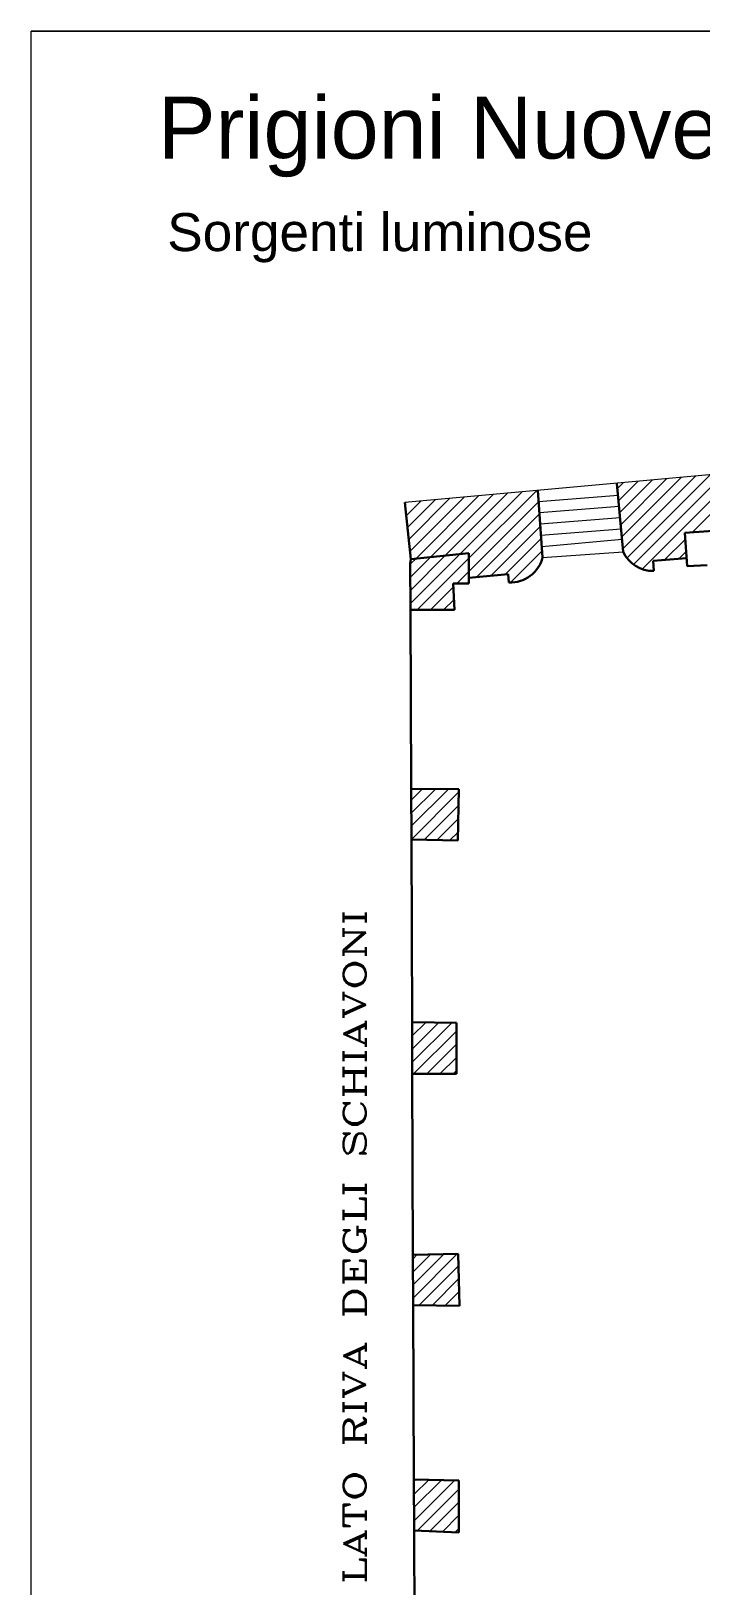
# Model space of a CAD drawing. Header units: millimetres. Extents: x 13761 to 22161, y -4513 to 1427.
# Drawn here: x 13761 to 15170, y -1843 to 1427 of the extents above; entities that cross this region are included whole.
import ezdxf
from ezdxf.enums import TextEntityAlignment as Align

# ---------------------------------------------------------------- set-up
doc = ezdxf.new("R2010")
doc.units = ezdxf.units.MM
doc.layers.add('MURI', color=7, linetype='Continuous', lineweight=9)
doc.styles.add('DITTA', font='COMPLEX.SHX', dxfattribs={"height": 60})
doc.styles.get("Standard").update_dxf_attribs({"font": 'ARIAL.TTF'})

msp = doc.modelspace()

# ---------------------------------------------------------------- linework, layer by layer
at = {"layer": 'MURI', "linetype": 'Continuous', "ltscale": 0.1}
msp.add_line((19680.6, 1426.7), (13760.6, 1426.7), dxfattribs=at)
at = {"layer": 'MURI'}
for p, q in [((13760.6, -4513.3), (13760.6, 1426.7)), ((13760.6, 1426.7), (22160.6, 1426.7)), ((14547, 432.6), (14549.7, 435.3)), ((14809.5, 280.2), (14825.6, 296.3)), ((15069.6, 291.3), (15070.2, 291.9)), ((14560.1, -190.5), (14583.7, -167)), ((14560.3, -218.1), (14611.1, -167.3)), ((14560.4, -245.6), (14638.5, -167.5)), ((14560.5, -273.2), (14660.4, -173.2)), ((14587.3, -274), (14659.7, -201.6)), ((14614.4, -274.5), (14659, -229.9)), ((14641.6, -275.1), (14658.3, -258.3)), ((14562, -658.9), (14563.3, -657.6)), ((14562.1, -686.5), (14590.7, -657.9)), ((14562.2, -714), (14618, -658.2)), ((14562.3, -741.6), (14645.4, -658.6)), ((14565.3, -766.3), (14655.2, -676.3)), ((14592.9, -766.3), (14655.2, -704)), ((14620.6, -766.3), (14655.2, -731.7)), ((14648.2, -766.3), (14655.2, -759.3)), ((14564, -1154.9), (14572.2, -1146.6)), ((14564.1, -1182.4), (14600.5, -1146)), ((14564.2, -1210), (14628.7, -1145.5)), ((14564.3, -1237.6), (14657, -1144.9)), ((14576.6, -1252.9), (14659.7, -1169.8)), ((14604, -1253.2), (14660.4, -1196.8)), ((14631.4, -1253.4), (14661, -1223.8)), ((14658.8, -1253.7), (14661.7, -1250.8)), ((14565.8, -1623.3), (14569.9, -1619.2)), ((14565.9, -1650.9), (14596.9, -1619.9)), ((14566, -1678.4), (14623.9, -1620.5)), ((14566.1, -1706), (14650.9, -1621.2)), ((14572.7, -1727.1), (14660.5, -1639.3)), ((14599.3, -1728.1), (14660.5, -1667)), ((14626, -1729.1), (14660.5, -1694.6)), ((14652.7, -1730.1), (14660.5, -1722.3))]:
    msp.add_line(p, q, dxfattribs=at)
at = {"layer": 'MURI', "color": 252}
for p, q in [((15270, 500.8), (14546.7, 435)), ((15005.4, 337.8), (15158.3, 490.6)), ((15014, 318.6), (15188.7, 493.4)), ((15027.9, 304.9), (15219.1, 496.1)), ((15046, 295.4), (15249.6, 498.9)), ((15151, 372.6), (15269.4, 491.1)), ((14681.5, 318.1), (14823.6, 460.2)), ((14993.9, 464.5), (15006.1, 476.8)), ((14996.2, 439.2), (15036.6, 479.5)), ((14998.5, 413.8), (15067, 482.3)), ((15000.8, 388.5), (15097.4, 485.1)), ((15003.1, 363.1), (15127.9, 487.8)), ((14549.7, 407.6), (14580.2, 438.1)), ((14552.4, 382.6), (14610.6, 440.8)), ((14555.1, 357.7), (14641, 443.6)), ((14557.8, 332.7), (14671.4, 446.4)), ((14569.7, 317), (14701.9, 449.1)), ((14600.8, 320.4), (14732.3, 451.9)), ((14631.8, 323.7), (14762.7, 454.7)), ((14662.8, 327.1), (14793.1, 457.4)), ((14681.5, 290.5), (14828, 437)), ((14828, 437.6), (14995.2, 450.8)), ((14829.7, 414.1), (14997.3, 427.3)), ((14697.2, 278.5), (14829.9, 411.2)), ((14831.4, 390.5), (14999.4, 403.8)), ((14727.6, 281.2), (14831.8, 385.4)), ((14833.1, 367), (15001.6, 380.2)), ((14558.5, 222.8), (14662.8, 327.1)), ((14758, 283.9), (14833.6, 359.6)), ((14768.9, 267.2), (14835.5, 333.8)), ((14834.9, 342.5), (15003.6, 358.2)), ((14836.5, 319.9), (15006, 331.7)), ((15092.8, 314.5), (15136.8, 358.4)), ((15122.8, 316.8), (15138.5, 332.5)), ((14558.2, 305.4), (14569.7, 317)), ((14558.3, 277.9), (14600.8, 320.4)), ((14558.4, 250.3), (14631.8, 323.7)), ((14572.7, 209.3), (14681.5, 318.1)), ((14655.8, 264.8), (14681.5, 290.5)), ((14600.5, 209.5), (14649, 258)), ((14628.3, 209.6), (14650.3, 231.5))]:
    msp.add_line(p, q, dxfattribs=at)
at = {"layer": 'MURI', "linetype": 'ByBlock', "lineweight": 30}
for p, q in [((14826.3, 460.4), (14836.5, 319.9)), ((15006, 331.7), (14992.9, 475.6)), ((14559.6, 315.9), (14546.7, 435)), ((15135.9, 371.5), (15254.5, 380.2)), ((15140.6, 301.3), (15135.9, 371.5)), ((14559.6, 315.9), (14681.5, 329.1)), ((14681.5, 329.1), (14681.5, 264.8)), ((14559.6, 315.9), (14558.2, 306.9)), ((14558.2, 306.9), (14558.6, 209.3)), ((15139.5, 318), (15068.9, 312.7)), ((15068.9, 312.7), (15070.3, 291.3)), ((15182.9, 303.4), (15140.6, 301.3)), ((14681.5, 264.8), (14648.7, 264.8)), ((14648.7, 264.8), (14651.3, 209.7)), ((14764.3, 284.5), (14681.5, 277.1)), ((14764.3, 284.5), (14765.8, 267.3)), ((14651.3, 209.7), (14558.6, 209.3)), ((14558.6, 209.3), (14560.1, -166.7)), ((14560.1, -166.7), (14560.5, -273.5)), ((14560.1, -166.7), (14660.6, -167.8)), ((14660.6, -167.8), (14657.9, -275.4)), ((14560.5, -273.5), (14562, -657.6)), ((14657.9, -275.4), (14560.5, -273.5)), ((14562, -657.6), (14562.4, -766.3)), ((14562, -657.6), (14655.2, -658.7)), ((14655.2, -658.7), (14655.2, -766.3)), ((14562.4, -766.3), (14563.9, -1146.8)), ((14655.2, -766.3), (14562.4, -766.3)), ((14563.9, -1146.8), (14659.1, -1144.8)), ((14563.9, -1146.8), (14564.3, -1252.7)), ((14659.1, -1144.8), (14661.8, -1253.8)), ((14564.3, -1252.7), (14565.8, -1619.1)), ((14661.8, -1253.8), (14564.3, -1252.7)), ((14565.8, -1619.1), (14566.2, -1726.8)), ((14565.8, -1619.1), (14660.5, -1621.4)), ((14660.5, -1621.4), (14660.5, -1730.4)), ((14566.2, -1726.8), (14567.8, -2113.7)), ((14660.5, -1730.4), (14566.2, -1726.8))]:
    msp.add_line(p, q, dxfattribs=at)
for centre, radius, start, end in [((15069.5, 361.4), 70.1, 205.0333, 270.6478), ((14769.2, 336.6), 69.4, 267.2, 346.1039)]:
    msp.add_arc(centre, radius, start, end, dxfattribs=at)

# ---------------------------------------------------------------- texts
at = {"layer": 'MURI'}
for s, height, p in [('Prigioni Nuove- pianta PIANO TERRA -', 130, (14027.5, 1158.7)), ('Sorgenti luminose', 80, (14047, 964))]:
    msp.add_text(s, height=height, dxfattribs=at).set_placement(p)
at = {"layer": 'MURI', "style": 'DITTA', "width": 1.5}
msp.add_text('LATO RIVA DEGLI SCHIAVONI', height=47.248, rotation=90, dxfattribs=at).set_placement((14464.9, -1129.9), align=Align.CENTER)

doc.saveas('drawing.dxf')
